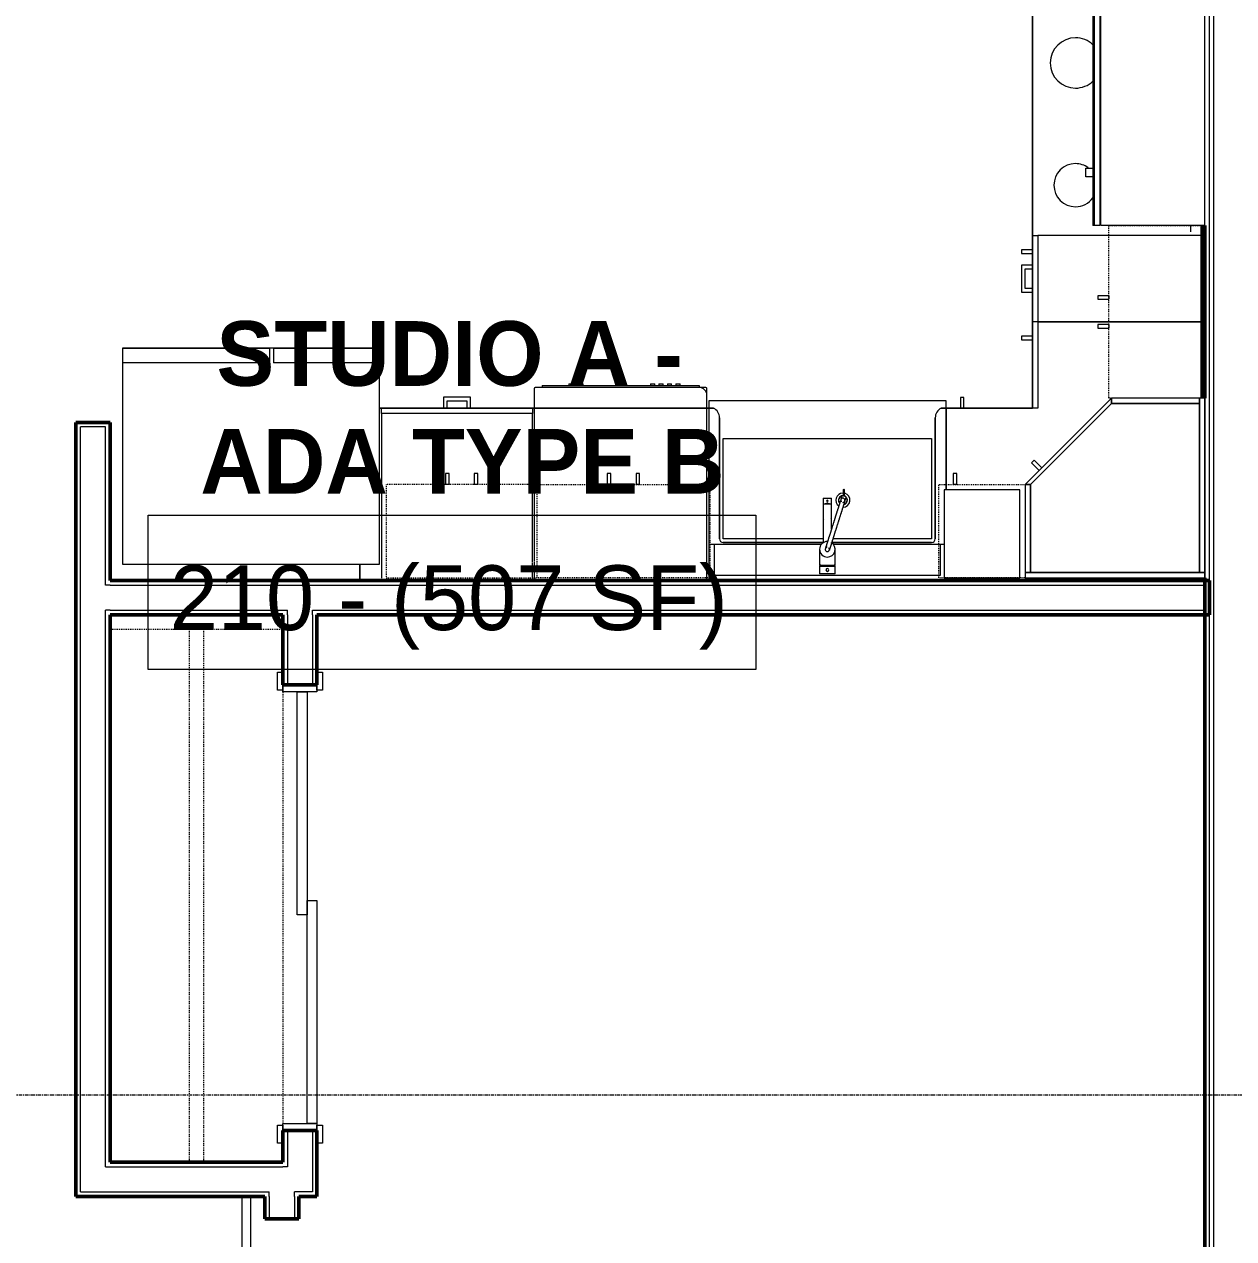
# Model space of a CAD drawing. Header units: inches. Extents: x -4218 to -1830, y 9767 to 12426.
# Drawn here: x -3103.9 to -2935.8, y 11827.2 to 11996.1 of the extents above; entities that cross this region are included whole.
import ezdxf

# ---------------------------------------------------------------- set-up
doc = ezdxf.new("R2010")
doc.units = ezdxf.units.IN
doc.header["$MEASUREMENT"] = 0
doc.linetypes.add('Dash', pattern=[0.25, 0.125, -0.125])
doc.linetypes.add('Grid Line 1_2_', pattern=[0.875, 0.5, -0.125, 0.125, -0.125])
for name, color, linetype, lineweight in [('0-1', 7, 'Continuous', 5), ('0-2', 252, 'Continuous', 9), ('A-AREA-IDEN', 2, 'Continuous', 9), ('A-DOOR-1', 10, 'Continuous', 9), ('A-DOOR-2', 50, 'Continuous', 20), ('A-DOOR-3', 7, 'Continuous', 50), ('A-DOOR-FRAM-1', 50, 'Continuous', 20), ('A-WALL-1', 7, 'Continuous', 50), ('A-WALL-2', 250, 'Continuous', 13), ('A-WALL-3', 253, 'Continuous', 9), ('A-WALL-4', 252, 'Continuous', 9), ('A-WALL-5', 254, 'Continuous', 9), ('A-WALL-7', 113, 'Continuous', 9), ('I-WALL-1', 7, 'Continuous', 50), ('P-SANR-FIXT-1', 10, 'Continuous', 9), ('P-SANR-FIXT-3', 252, 'Continuous', 9), ('Q-CASE', 31, 'Continuous', 9), ('Q-CASE-1', 253, 'Continuous', 9), ('Q-CASE-2', 252, 'Continuous', 9), ('Q-CASE-3', 10, 'Continuous', 9), ('Q-CASE-4', 10, 'Dash', 9), ('Q-CASE-5', 254, 'Continuous', 9), ('Q-CASE-HDLN-1', 10, 'Dash', 9), ('Q-SPCQ-1', 10, 'Continuous', 9), ('Q-SPCQ-2', 253, 'Continuous', 9), ('Q-SPCQ-3', 252, 'Continuous', 9), ('Q-SPCQ-4', 254, 'Continuous', 9), ('S-GRID-1', 1, 'Grid Line 1_2_', 9)]:
    doc.layers.add(name, color=color, linetype=linetype, lineweight=lineweight)
doc.styles.add('Century Gothic', font='ufonts.com_century-gothic.ttf', dxfattribs={"height": 9})
doc.styles.add('Century Gothic_B', font='GOTHICB.TTF', dxfattribs={"height": 9})

# ---------------------------------------------------------------- blocks, each defined once
blk = doc.blocks.new('SLIDING - FLUSH - 5-0 x 6-8-3203586-BACKGROUND - 2ND FLOOR')
at = {"layer": 'A-DOOR-1'}
for p, q in [((-32.75, 3.25), (-30.25, 3.25)), ((-32.75, 2.5), (-32.75, 3.25)), ((-30.25, 2.5), (-32.75, 2.5)), ((-30.25, 3.25), (-30.25, 2.5)), ((30.25, 3.25), (32.75, 3.25)), ((30.25, 2.5), (30.25, 3.25)), ((32.75, 2.5), (30.25, 2.5)), ((32.75, 3.25), (32.75, 2.5)), ((-32.75, -2.25), (-30.25, -2.25)), ((-32.75, -3), (-32.75, -2.25)), ((-30.25, -3), (-32.75, -3)), ((-30.25, -2.25), (-30.25, -3)), ((30.25, -2.25), (32.75, -2.25)), ((30.25, -3), (30.25, -2.25)), ((32.75, -3), (30.25, -3)), ((32.75, -2.25), (32.75, -3))]:
    blk.add_line(p, q, dxfattribs=at)
at = {"layer": 'A-DOOR-2'}
for p, q in [((-1, -0.88), (-1, 0.5)), ((-1, 0.5), (30, 0.5)), ((30, 0.5), (30, -0.88)), ((-30, -2.25), (-30, -0.88)), ((-30, -0.88), (1, -0.88)), ((30, -0.88), (-1, -0.88)), ((1, -0.88), (1, -2.25)), ((1, -2.25), (-30, -2.25))]:
    blk.add_line(p, q, dxfattribs=at)
at = {"layer": 'A-DOOR-FRAM-1'}
for p, q in [((-31, -2.25), (-31, 2.5)), ((-31, 2.5), (-30, 2.5)), ((-30, 2.5), (-30, -2.25)), ((30, 2.5), (31, 2.5)), ((30, -2.25), (30, 2.5)), ((31, 2.5), (31, -2.25)), ((-30, -2.25), (-31, -2.25)), ((31, -2.25), (30, -2.25))]:
    blk.add_line(p, q, dxfattribs=at)
blk = doc.blocks.new('Refrigerator_-_Side-by-Side_6047 - 36_ X 30_-345559-BACKGROUND - 2ND FLOOR')
at = {"layer": 'Q-SPCQ-1'}
for p, q in [((17.87, 14.42), (-17.88, 14.42)), ((-17.88, 14.42), (-17.88, -15.58)), ((17.87, -15.58), (17.87, 14.42)), ((-17.88, -13.58), (-3.13, -13.58)), ((-17.88, -13.58), (-17.88, -15.58)), ((-3.13, -15.58), (-3.13, -13.58)), ((-2.63, -13.58), (17.87, -13.58)), ((-2.63, -13.58), (-2.63, -15.58)), ((17.87, -15.58), (17.87, -13.58)), ((-17.88, -15.58), (17.87, -15.58)), ((-3.13, -15.58), (-17.88, -15.58)), ((17.87, -15.58), (-2.63, -15.58))]:
    blk.add_line(p, q, dxfattribs=at)
blk = doc.blocks.new('Range - 24_ x 30_-V14-BACKGROUND - 2ND FLOOR')
at = {"layer": 'Q-SPCQ-1'}
blk.add_line((29.12, 22), (30, 22), dxfattribs=at)
for centre, radius, start, end in [((6.5, 6), 3.5, 81.0228, 98.9772), ((6.5, 6), 3.5, 136.4272, 180), ((6.5, 6), 3.5, 360, 43.6191), ((23.5, 6), 3, 143.9133, 180), ((23.5, 6), 3, 360, 53.8773), ((6.5, 6), 3.5, 180, 0), ((23.5, 6), 3, 180, 360)]:
    blk.add_arc(centre, radius, start, end, dxfattribs=at)
blk = doc.blocks.new('Dishwasher_15404 - 34_ counter-V158-BACKGROUND - 2ND FLOOR')
at = {"layer": 'Q-SPCQ-1'}
for p, q in [((26.68, 0), (24, 0)), ((26.87, -22.93), (26.87, -0.2)), ((27.12, -1.09), (26.87, -1.09)), ((27.12, -1.09), (27.12, -22.91)), ((27.37, -4.82), (27.12, -4.82)), ((27.37, -4.82), (27.37, -5.81)), ((27.37, -5.81), (27.37, -6.79)), ((27.12, -6.79), (27.37, -6.79)), ((27.37, -16.15), (27.12, -16.15)), ((27.12, -16.74), (27.37, -16.74)), ((27.37, -16.15), (27.37, -16.74)), ((27.37, -17.33), (27.12, -17.33)), ((27.12, -17.92), (27.37, -17.92)), ((27.37, -18.51), (27.12, -18.51)), ((27.37, -17.33), (27.37, -17.92)), ((27.37, -18.51), (27.37, -19.1)), ((27.12, -19.1), (27.37, -19.1)), ((27.37, -19.69), (27.12, -19.69)), ((27.37, -19.69), (27.37, -20.28)), ((27.12, -20.28), (27.37, -20.28)), ((27.12, -22.91), (26.87, -22.91)), ((26.87, -23.8), (26.87, -22.93)), ((24, -24), (25.8, -24)), ((25.8, -24), (26.68, -24))]:
    blk.add_line(p, q, dxfattribs=at)
for centre, radius, start, end in [((26.68, -0.2), 0.197, 360, 90), ((26.68, -0.2), 0.197, 15, 90), ((25.8, -22.93), 1.07, 270, 0), ((26.68, -23.8), 0.197, 270, 0)]:
    blk.add_arc(centre, radius, start, end, dxfattribs=at)
at = {"layer": 'Q-SPCQ-2'}
for p, q in [((0.37, 0), (0, 0)), ((0, -24), (0.37, -24))]:
    blk.add_line(p, q, dxfattribs=at)
at = {"layer": 'Q-SPCQ-3'}
for p, q in [((2.55, 0), (0.37, 0)), ((24, 0), (2.64, 0)), ((0.37, -24), (5.07, -24)), ((5.1, -24), (6.45, -24)), ((6.47, -24), (24, -24))]:
    blk.add_line(p, q, dxfattribs=at)
at = {"layer": 'Q-SPCQ-4'}
blk.add_line((0, 0), (0, -24), dxfattribs=at)
blk = doc.blocks.new('BARN - FLUSH - 3-0 x 7-0 BARN DOOR-V30-BACKGROUND - 2ND FLOOR')
at = {"layer": 'A-DOOR-1'}
for p, q in [((21, 5.57), (-60, 5.57)), ((-60, 4.95), (-60, 5.57)), ((-56, 6), (-54.5, 6)), ((-56, 6), (-56, 5.67)), ((-56, 5.67), (-54.5, 5.67)), ((-54.5, 5.67), (-54.5, 6)), ((-23.5, 6), (-22, 6)), ((-23.5, 5.67), (-23.5, 6)), ((-23.5, 5.67), (-22, 5.67)), ((-22, 6), (-22, 5.67)), ((21, 5.57), (21, 4.95)), ((-60, 4.32), (-60, 4.95)), ((-60, 4.32), (21, 4.32)), ((-52, 4.07), (-26, 4.07)), ((21, 4.95), (21, 4.32))]:
    blk.add_line(p, q, dxfattribs=at)
at = {"layer": 'A-DOOR-3'}
for p, q in [((-57, 5.82), (-56, 5.82)), ((-57, 5.57), (-57, 5.82)), ((-54.5, 5.82), (-23.5, 5.82)), ((-22, 5.82), (-21, 5.82)), ((-21, 5.82), (-21, 5.57)), ((-57, 4.07), (-57, 4.32)), ((-52, 4.07), (-57, 4.07)), ((-52, 4.33), (-52, 4.07)), ((-26, 4.07), (-26, 4.32)), ((-21, 4.07), (-26, 4.07)), ((-21, 4.32), (-21, 4.07))]:
    blk.add_line(p, q, dxfattribs=at)
blk = doc.blocks.new('OD_CW_Closet - OD_CW_Closet-2472542-BACKGROUND - 2ND FLOOR')
at = {"layer": 'Q-CASE-HDLN-1'}
for p, q in [((0.74, -24), (0.74, 0)), ((0.74, 0), (74.9, 0)), ((74.9, 0), (74.9, -24)), ((0.74, -11), (74.9, -11)), ((0.74, -13), (74.9, -13)), ((74.9, -24), (0.74, -24))]:
    blk.add_line(p, q, dxfattribs=at)
blk = doc.blocks.new('30quot_MicrowaveVent_11166 - 70cm miele oven-2322118-BACKGROUND - 2ND FLOOR')
at = {"layer": 'Q-CASE-3'}
for p, q in [((-14.2, -14.49), (-14.2, 0)), ((15.68, 0), (-14.2, 0)), ((15.68, 0), (15.68, -14.49)), ((15.68, -14.49), (-14.2, -14.49)), ((-14.2, -14.61), (15.68, -14.61)), ((-14.2, -15.39), (-14.2, -14.61)), ((15.68, -14.61), (15.68, -15.39)), ((-14.2, -15.6), (-14.2, -15.39)), ((-14.2, -15.39), (15.68, -15.39)), ((-14.2, -15.6), (15.68, -15.6)), ((7.69, -16.55), (7.69, -15.63)), ((7.69, -16.6), (8.88, -16.6)), ((8.88, -15.63), (8.88, -16.55)), ((15.68, -15.39), (15.68, -15.6))]:
    blk.add_line(p, q, dxfattribs=at)
blk = doc.blocks.new('Single Door 1 Drawer 211 - 211 Base Cabinet Single Door1 Drawer 12_-2709705-BACKGROUND - 2ND FLOOR')
at = {"layer": 'Q-CASE-1'}
for p, q in [((-1.27, 24), (-1.76, 24)), ((-11.26, 0.37), (-11.26, 0)), ((0.74, 0), (0.74, 0.37))]:
    blk.add_line(p, q, dxfattribs=at)
at = {"layer": 'Q-CASE-2'}
for p, q in [((-11.26, 24), (0.74, 24)), ((-11.26, 23.25), (-11.26, 24)), ((-6.64, 24), (-7.14, 24)), ((-3.89, 24), (-3.39, 24)), ((-1.27, 24), (-1.76, 24)), ((0.74, 24), (0.74, 23.25)), ((0.74, 23.25), (-11.26, 23.25)), ((-11.26, 23.25), (-11.26, 0.37)), ((0.74, 0.37), (0.74, 23.25))]:
    blk.add_line(p, q, dxfattribs=at)
at = {"layer": 'Q-CASE-3'}
for p, q in [((-3.39, 25.5), (-7.14, 25.5)), ((-7.14, 25.5), (-7.14, 24)), ((-3.39, 24), (-3.39, 25.5)), ((-1.27, 25.5), (-1.76, 25.5)), ((-1.76, 25.5), (-1.76, 24)), ((-1.27, 24), (-1.27, 25.5)), ((-6.64, 24), (-6.64, 25)), ((-6.64, 25), (-3.89, 25)), ((-3.89, 25), (-3.89, 24))]:
    blk.add_line(p, q, dxfattribs=at)
at = {"layer": 'Q-CASE-5'}
blk.add_line((-11.26, 0), (0.74, 0), dxfattribs=at)
blk = doc.blocks.new('Base Cabinet Corner 197 - Base Cabinet Corner 197-V159-BACKGROUND - 2ND FLOOR')
at = {"layer": 'Q-CASE-1'}
for p, q in [((-22.89, 36), (-23.26, 36)), ((10.73, 24), (10.24, 24)), ((12.74, 0), (12.74, 0.37))]:
    blk.add_line(p, q, dxfattribs=at)
at = {"layer": 'Q-CASE-2'}
for p, q in [((0.74, 36), (-10.64, 36)), ((0.74, 23.25), (0.74, 36)), ((0.74, 24), (0.74, 36)), ((0.73, 33.51), (0.73, 34)), ((12.74, 24), (0.74, 24)), ((0.74, 23.25), (0.74, 24)), ((10.73, 24), (10.24, 24)), ((12.74, 0.37), (12.74, 24)), ((12.74, 23.25), (0.74, 23.25))]:
    blk.add_line(p, q, dxfattribs=at)
at = {"layer": 'Q-CASE-3'}
for p, q in [((2.23, 34), (0.74, 34)), ((2.23, 33.51), (2.23, 34)), ((0.74, 33.51), (2.23, 33.51)), ((10.73, 25.5), (10.24, 25.5)), ((10.24, 25.5), (10.24, 24)), ((10.73, 24), (10.73, 25.5))]:
    blk.add_line(p, q, dxfattribs=at)
at = {"layer": 'Q-CASE-5'}
for p, q in [((-23.26, 36), (-23.26, 0)), ((-23.26, 0), (-22.89, 0)), ((-22.89, 0), (2.11, 0)), ((2.11, 0), (12.74, 0))]:
    blk.add_line(p, q, dxfattribs=at)
blk = doc.blocks.new('Vanity Cabinet-Double Door - 33_-V18-BACKGROUND - 2ND FLOOR')
at = {"layer": 'Q-CASE-1'}
for p, q in [((-15.76, 0.38), (-15.76, 0)), ((-15.76, 0.38), (-15.76, 0)), ((17.24, 0), (17.24, 0.38)), ((17.24, 0), (17.24, 0.38))]:
    blk.add_line(p, q, dxfattribs=at)
at = {"layer": 'Q-CASE-2'}
for p, q in [((-15.76, 5.06), (-15.76, 0.38)), ((-15.76, 5.06), (-15.76, 0.38)), ((-15.01, 5.06), (-15.01, 0.75)), ((16.49, 0.75), (16.49, 5.06)), ((-15.01, 0.75), (16.49, 0.75))]:
    blk.add_line(p, q, dxfattribs=at)
at = {"layer": 'Q-CASE-5'}
blk.add_line((-15.76, 0), (17.24, 0), dxfattribs=at)
blk.add_line((-15.76, 0), (17.24, 0), dxfattribs=at)
blk.add_line((-15.76, 0), (17.24, 0), dxfattribs=at)
blk = doc.blocks.new('Base Cabinet 3 Drawer 230 - Base Cabinet 3 Drawer 230 21_-V32-BACKGROUND - 2ND FLOOR')
at = {"layer": 'Q-CASE-1'}
for p, q in [((-0.64, 24), (-1.14, 24)), ((2.11, 24), (2.61, 24)), ((-9.76, 0.31), (-9.76, 0.01)), ((11.24, 0), (11.24, 0.38))]:
    blk.add_line(p, q, dxfattribs=at)
at = {"layer": 'Q-CASE-2'}
for p, q in [((-9.76, 24), (11.24, 24)), ((-9.76, 23.25), (-9.76, 24)), ((-0.64, 24), (-1.14, 24)), ((2.11, 24), (2.61, 24)), ((11.24, 24), (11.24, 23.25)), ((11.24, 23.25), (-9.76, 23.25)), ((-9.76, 23.25), (-9.76, 0.38)), ((11.24, 2.61), (11.24, 23.25)), ((11.24, 0.38), (11.24, 2.52))]:
    blk.add_line(p, q, dxfattribs=at)
at = {"layer": 'Q-CASE-3'}
for p, q in [((2.61, 25.5), (-1.14, 25.5)), ((-1.14, 25.5), (-1.14, 24)), ((2.61, 24), (2.61, 25.5)), ((-0.64, 24), (-0.64, 25)), ((-0.64, 25), (2.11, 25)), ((2.11, 25), (2.11, 24))]:
    blk.add_line(p, q, dxfattribs=at)
at = {"layer": 'Q-CASE-5'}
for p, q in [((-0.64, 24), (-1.14, 24)), ((2.11, 24), (2.61, 24)), ((-9.76, 0), (11.24, 0))]:
    blk.add_line(p, q, dxfattribs=at)
blk = doc.blocks.new('308 - 308 x 24_-2727442-BACKGROUND - 2ND FLOOR')
at = {"layer": 'Q-CASE'}
for p, q in [((0, 25.19), (-12, 13.19)), ((-11.25, 13.19), (0, 24.44)), ((0, 24.44), (0, 25.19)), ((-12, 13.19), (-11.25, 13.19))]:
    blk.add_line(p, q, dxfattribs=at)
at = {"layer": 'Q-CASE-3'}
for p, q in [((0, 24.44), (-11.25, 13.19)), ((0, 25.19), (0, 24.44)), ((12.25, 25.19), (0, 25.19)), ((12.25, 24.44), (0, 24.44)), ((0, 24.44), (12.25, 24.44)), ((12.25, 24.44), (12.25, 25.19)), ((13, 25.19), (12.25, 25.19)), ((12.25, 25.19), (12.25, 0.94)), ((12.25, 0.94), (12.25, 24.44)), ((13, 0.94), (13, 25.19)), ((-10.76, 16.55), (-11.11, 16.2)), ((-11.11, 16.2), (-10.05, 15.14)), ((-9.7, 15.49), (-10.76, 16.55)), ((-12, 13.19), (-12, 0.94)), ((-11.25, 13.19), (-12, 13.19)), ((-11.25, 13.19), (-11.25, 0.94)), ((-11.25, 0.94), (-11.25, 13.19)), ((-12, 0.94), (-11.25, 0.94)), ((13, 0.94), (-12, 0.94)), ((-12, 0.94), (-12, 0.19)), ((-12, 0.19), (13, 0.19)), ((-11.25, 0.94), (12.25, 0.94)), ((12.25, 0.94), (13, 0.94)), ((13, 0.19), (13, 0.94))]:
    blk.add_line(p, q, dxfattribs=at)
blk = doc.blocks.new('300 Series Wall Hung Cabinet_302 - 24_ X 24_-2590484-BACKGROUND - 2ND FLOOR')
at = {"layer": 'Q-CASE-3'}
for p, q in [((-1.76, 14.69), (-2.25, 14.69)), ((-2.25, 14.69), (-2.25, 13.19)), ((-1.76, 13.19), (-1.76, 14.69)), ((2.24, 14.69), (1.75, 14.69)), ((1.75, 14.69), (1.75, 13.19)), ((2.24, 13.19), (2.24, 14.69)), ((-1.76, 13.19), (-2.25, 13.19)), ((2.24, 13.19), (1.75, 13.19))]:
    blk.add_line(p, q, dxfattribs=at)
at = {"layer": 'Q-CASE-4'}
for p, q in [((-12, 0.19), (-12, 13.19)), ((-12, 13.19), (12, 13.19)), ((12, 13.19), (12, 0.19)), ((12, 0.19), (-12, 0.19))]:
    blk.add_line(p, q, dxfattribs=at)
blk = doc.blocks.new('300 Series Wall Hung Cabinet_301 - 12_ x 24_-2730234-BACKGROUND - 2ND FLOOR')
at = {"layer": 'Q-CASE-3'}
for p, q in [((-3.51, 14.69), (-4, 14.69)), ((-4, 14.69), (-4, 13.19)), ((-3.51, 13.19), (-3.51, 14.69)), ((5.25, 12.44), (-5.25, 12.44)), ((-5.25, 12.44), (-5.25, 0.19)), ((-3.51, 13.19), (-4, 13.19)), ((5.25, 0.19), (5.25, 12.44)), ((-5.25, 0.19), (5.25, 0.19))]:
    blk.add_line(p, q, dxfattribs=at)
at = {"layer": 'Q-CASE-4'}
for p, q in [((-6, 0.19), (-6, 13.19)), ((-6, 13.19), (6, 13.19)), ((6, 13.19), (6, 0.19)), ((6, 0.19), (-6, 0.19))]:
    blk.add_line(p, q, dxfattribs=at)
blk = doc.blocks.new('kitchen_faucet_14143 - kitchen_faucet_14143-V74-BACKGROUND - 2ND FLOOR')
at = {"layer": 'P-SANR-FIXT-1'}
for p, q in [((-7.58, 2.4), (-8.24, 2.4)), ((-8.24, 2.2), (-7.58, 2.2)), ((-6.99, 1.91), (-7.41, 2.04)), ((-7.23, 2.59), (-6.81, 2.46)), ((-6.3, 0.57), (-7.09, 0.57)), ((-7.09, -0.57), (-7.09, 0.57)), ((-2.83, 0.59), (-6.3, 0.59)), ((-6.3, 0.51), (-6.3, 0.59)), ((-6.3, 0.42), (-6.3, 0.5)), ((-6.3, 0.3), (-6.3, 0.4)), ((-6.3, 0.29), (-6.3, 0.15)), ((-6.3, 0.15), (-6.3, 0.29)), ((-6.3, 0.15), (-6.3, -0.15)), ((-6.3, -0.15), (-6.3, 0.15)), ((-3.97, 0.59), (-4.89, 0.59)), ((-0.9, 0.59), (-0.94, 0.59)), ((2.26, 1.08), (0, 1.08)), ((2.34, 1.02), (2.1, 1.02)), ((2.26, 1.08), (2.26, -1.08)), ((3.44, 1.08), (2.34, 1.08)), ((2.34, -1.08), (2.34, 1.08)), ((3.44, 1.08), (3.44, -1.08)), ((-7.09, -0.57), (-6.3, -0.57)), ((-6.3, -0.15), (-6.3, -0.29)), ((-6.3, -0.29), (-6.3, -0.15)), ((-6.3, -0.4), (-6.3, -0.3)), ((-6.3, -0.5), (-6.3, -0.42)), ((-6.3, -0.59), (-6.3, -0.57)), ((-6.3, -0.59), (-0.9, -0.59)), ((-4.89, -0.59), (-3.97, -0.59)), ((0, -1.08), (2.26, -1.08)), ((2.1, -1.02), (2.34, -1.02)), ((2.34, -1.08), (3.44, -1.08))]:
    blk.add_line(p, q, dxfattribs=at)
at = {"layer": 'P-SANR-FIXT-1', "flags": 128}
for points in [[(-6.52, 2.15), (-6.53, 2.23), (-6.56, 2.3), (-6.61, 2.36), (-6.67, 2.41), (-6.74, 2.44), (-6.82, 2.45), (-6.9, 2.44), (-6.97, 2.41), (-7.03, 2.36), (-7.08, 2.3), (-7.1, 2.23), (-7.11, 2.15)], [(-7.11, 2.15), (-7.1, 2.08), (-7.08, 2), (-7.03, 1.94), (-6.97, 1.9), (-6.9, 1.87), (-6.82, 1.86), (-6.74, 1.87), (-6.67, 1.9), (-6.61, 1.94)], [(-6.91, 1.87), (-6.91, 1.87), (-6.91, 1.87), (-6.9, 1.87), (-6.9, 1.87), (-6.9, 1.87), (-6.89, 1.87), (-6.89, 1.86), (-6.88, 1.86), (-6.88, 1.86), (-6.87, 1.86), (-6.86, 1.86), (-6.71, 1.81), (-6.69, 1.8), (-6.68, 1.8), (-6.51, 1.75), (-6.49, 1.74), (-6.46, 1.73), (-6.43, 1.72), (-6.41, 1.71), (-6.38, 1.7), (-6.35, 1.69), (-6.32, 1.68), (-6.29, 1.67), (-6.26, 1.66), (-6.22, 1.65), (-6.19, 1.64), (-6.16, 1.63), (-6.12, 1.62), (-6.09, 1.61), (-6.05, 1.6), (-6.01, 1.59), (-5.98, 1.58), (-5.94, 1.56), (-5.9, 1.55), (-5.86, 1.54), (-5.82, 1.53), (-5.78, 1.51), (-5.74, 1.5), (-5.69, 1.49), (-5.65, 1.47), (-5.61, 1.46), (-5.56, 1.45), (-5.52, 1.43), (-5.47, 1.42), (-5.42, 1.4), (-5.38, 1.39), (-5.33, 1.37), (-5.28, 1.36), (-5.23, 1.34), (-5.18, 1.33), (-4.48, 1.1), (-4.42, 1.09), (-4.36, 1.07), (-4.31, 1.05), (-4.25, 1.03), (-4.19, 1.01), (-4.13, 0.99), (-4.07, 0.98), (-4.02, 0.96), (-3.96, 0.94), (-3.9, 0.92), (-3.84, 0.9), (-3.78, 0.88), (-3.72, 0.86), (-3.66, 0.85), (-3.6, 0.83), (-3.54, 0.81), (-3.48, 0.79), (-3.42, 0.77), (-3.36, 0.75), (-3.3, 0.73), (-3.24, 0.71), (-3.18, 0.69), (-3.12, 0.68), (-3.06, 0.66), (-3, 0.64), (-2.94, 0.62), (-2.88, 0.6), (-2.83, 0.58), (-2.77, 0.56), (-2.71, 0.55), (-2.65, 0.53), (-2.03, 0.33), (-1.98, 0.32), (-1.93, 0.3), (-1.88, 0.28), (-1.83, 0.27), (-1.78, 0.25), (-1.54, 0.18), (-1.49, 0.16), (-1.45, 0.15), (-1.4, 0.13), (-1.36, 0.12), (-1.31, 0.1), (-1.27, 0.09), (-1.23, 0.08), (-1.18, 0.06), (-1.14, 0.05), (-1.1, 0.04), (-1.06, 0.03), (-1.03, 0.01), (-0.99, 0), (-0.95, -0.01), (-0.91, -0.02), (-0.88, -0.03), (-0.84, -0.04), (-0.81, -0.05), (-0.77, -0.07), (-0.74, -0.08), (-0.71, -0.09), (-0.68, -0.1), (-0.65, -0.11), (-0.62, -0.11), (-0.59, -0.12), (-0.56, -0.13), (-0.53, -0.14), (-0.51, -0.15), (-0.48, -0.16), (-0.45, -0.17), (-0.43, -0.17), (-0.41, -0.18), (-0.38, -0.19), (-0.36, -0.2), (-0.34, -0.2), (-0.32, -0.21), (-0.3, -0.21), (-0.28, -0.22), (-0.26, -0.23), (-0.25, -0.23), (-0.23, -0.24), (-0.21, -0.24), (-0.2, -0.25), (-0.18, -0.25), (-0.17, -0.26), (-0.16, -0.26), (-0.15, -0.26), (-0.14, -0.27), (-0.13, -0.27), (-0.12, -0.27), (-0.11, -0.28), (-0.1, -0.28), (-0.09, -0.28), (-0.09, -0.28), (-0.08, -0.28), (-0.08, -0.29), (-0.07, -0.29), (-0.07, -0.29), (-0.07, -0.29), (-0.07, -0.29), (-0.06, -0.29)], [(-6.73, 2.43), (-6.73, 2.43), (-6.73, 2.43), (-6.73, 2.43), (-6.72, 2.43), (-6.72, 2.43), (-6.72, 2.43), (-6.71, 2.43), (-6.71, 2.43), (-6.7, 2.42), (-6.69, 2.42), (-6.68, 2.42), (-6.53, 2.37), (-6.52, 2.37), (-6.5, 2.36), (-6.48, 2.35), (-6.46, 2.35), (-6.44, 2.34), (-6.42, 2.33), (-6.39, 2.33), (-6.37, 2.32), (-6.34, 2.31), (-6.32, 2.3), (-6.29, 2.3), (-6.27, 2.29), (-6.24, 2.28), (-6.21, 2.27), (-6.18, 2.26), (-6.15, 2.25), (-6.12, 2.24), (-6.09, 2.23), (-6.06, 2.22), (-6.03, 2.21), (-5.99, 2.2), (-5.96, 2.19), (-5.92, 2.18), (-5.89, 2.17), (-5.85, 2.16), (-5.81, 2.14), (-5.78, 2.13), (-5.74, 2.12), (-5.7, 2.11), (-5.66, 2.1), (-5.62, 2.08), (-5.58, 2.07), (-5.53, 2.06), (-5.49, 2.04), (-5.45, 2.03), (-5.4, 2.01), (-5.36, 2), (-5.31, 1.99), (-5.27, 1.97), (-5.22, 1.96), (-5.17, 1.94), (-5.12, 1.93), (-5.07, 1.91), (-5.02, 1.9), (-4.97, 1.88), (-4.92, 1.86), (-4.87, 1.85), (-4.82, 1.83), (-4.77, 1.81), (-4.71, 1.8), (-4.66, 1.78), (-4.61, 1.76), (-4.55, 1.75), (-4.5, 1.73), (-4.44, 1.71), (-4.39, 1.69), (-4.33, 1.68), (-4.27, 1.66), (-4.22, 1.64), (-4.16, 1.62), (-4.1, 1.6), (-4.04, 1.59), (-3.99, 1.57), (-3.93, 1.55), (-3.87, 1.53), (-3.81, 1.51), (-3.75, 1.49), (-3.69, 1.47), (-3.63, 1.46), (-3.57, 1.44), (-3.51, 1.42), (-3.45, 1.4), (-3.39, 1.38), (-3.33, 1.36), (-3.27, 1.34), (-3.21, 1.32), (-3.15, 1.31), (-3.09, 1.29), (-3.03, 1.27), (-2.97, 1.25), (-2.92, 1.23), (-2.86, 1.21), (-2.8, 1.19), (-2.74, 1.17), (-2.68, 1.16), (-2.62, 1.14), (-2.56, 1.12), (-2.51, 1.1), (-1.88, 0.9), (-1.83, 0.89), (-1.78, 0.87), (-1.73, 0.85), (-1.67, 0.84), (-1.62, 0.82), (-1.4, 0.75), (-1.35, 0.74), (-1.3, 0.72), (-1.26, 0.71), (-1.21, 0.69), (-1.17, 0.68), (-1.12, 0.66), (-1.08, 0.65), (-1.04, 0.64), (-1, 0.62), (-0.96, 0.61), (-0.92, 0.6), (-0.88, 0.59), (-0.84, 0.57), (-0.8, 0.56), (-0.76, 0.55), (-0.73, 0.54), (-0.69, 0.53), (-0.66, 0.52), (-0.62, 0.51), (-0.59, 0.5), (-0.56, 0.49), (-0.52, 0.47), (-0.49, 0.47), (-0.46, 0.46), (-0.43, 0.45), (-0.4, 0.44), (-0.38, 0.43), (-0.35, 0.42), (-0.32, 0.41), (-0.3, 0.4), (-0.27, 0.4), (-0.25, 0.39), (-0.22, 0.38), (-0.2, 0.37), (-0.18, 0.37), (-0.16, 0.36), (-0.14, 0.35), (-0.12, 0.35), (-0.1, 0.34), (-0.08, 0.34), (-0.06, 0.33), (-0.05, 0.32), (-0.03, 0.32), (-0.02, 0.32), (0, 0.31), (0.01, 0.31), (0.02, 0.3), (0.03, 0.3), (0.04, 0.3), (0.05, 0.29), (0.06, 0.29), (0.07, 0.29), (0.08, 0.28), (0.09, 0.28), (0.09, 0.28), (0.1, 0.28), (0.1, 0.28), (0.11, 0.28), (0.11, 0.28), (0.11, 0.27), (0.11, 0.27), (0.11, 0.27)], [(0.27, -0.18), (0.3, -0.11), (0.32, -0.03), (0.31, 0.04), (0.29, 0.12), (0.25, 0.18), (0.19, 0.23), (0.13, 0.27), (0.05, 0.29), (-0.03, 0.28), (-0.1, 0.26), (-0.17, 0.22), (-0.22, 0.16)], [(-0.27, -0.01), (-0.27, -0.06), (-0.24, -0.13), (-0.2, -0.2), (-0.15, -0.25), (-0.08, -0.28), (0, -0.3), (0.08, -0.3), (0.15, -0.28), (0.21, -0.23), (0.27, -0.18)]]:
    blk.add_lwpolyline(points, dxfattribs=at)
at = {"layer": 'P-SANR-FIXT-1'}
for centre, radius, start, end in [((-6.83, 2.16), 0.984, 176.3754, 180), ((-6.83, 2.16), 0.984, 180, 325.3711), ((-6.83, 2.16), 0.984, 0, 165), ((-6.83, 2.16), 0.63, 10.3084, 180), ((-6.83, 2.16), 0.63, 180, 315), ((-6.83, 2.16), 0.591, 132.8835, 180), ((-6.83, 2.16), 0.591, 180, 191.3603), ((-6.83, 2.16), 0.591, 191.3603, 312.7731), ((-6.83, 2.16), 0.591, 14.7648, 132.8835), ((-6.69, 0), 0.118, 0, 180), ((0, 0), 1.08, 177.6189, 180), ((0, 0), 1.08, 0, 147.4712), ((2.88, 0), 0.197, 360, 180), ((-6.69, 0), 0.118, 180, 360), ((0, 0), 1.08, 180, 360), ((2.88, 0), 0.197, 180, 360)]:
    blk.add_arc(centre, radius, start, end, dxfattribs=at)
for centre, major_axis, ratio, start_param, end_param in [((-8.24, 2.3), (0, 0.0984), 0.984808, 4.712389, 7.853982), ((-8.24, 2.3), (0, 0.0984), 0.984808, 1.570796, 4.712389), ((-3.97, 0), (0, 0.591), 0.906308, 6.021386, 6.806784), ((-3.97, 0), (0, 0.591), 0.906308, 2.617994, 3.403392)]:
    blk.add_ellipse(centre, major_axis=major_axis, ratio=ratio, start_param=start_param, end_param=end_param, dxfattribs=at)
blk = doc.blocks.new('Stainless Steel Farmhous Kitchen Sink - Stainless Steel Farmhous Kitchen Sink-V71-BACKGROUND - 2ND FLOOR')
at = {"layer": 'P-SANR-FIXT-1'}
for p, q in [((-33, 22.2), (-33, 21.19)), ((0, 22.2), (-33, 22.2)), ((0, 21.19), (0, 22.2)), ((-31, 3), (-31, 16.96)), ((-31, 16.96), (-2, 16.96)), ((-2, 16.96), (-2, 3)), ((-17.09, 3), (-31, 3)), ((-2, 3), (-15.75, 3))]:
    blk.add_line(p, q, dxfattribs=at)
at = {"layer": 'P-SANR-FIXT-3'}
for p, q in [((-33, 21.19), (-33, 2.32)), ((0, 9.81), (0, 21.19)), ((-33, 2.25), (-17.32, 2.25)), ((-15.68, 2.25), (-0.25, 2.25))]:
    blk.add_line(p, q, dxfattribs=at)
blk = doc.blocks.new('300 Series Wall Hung Cabinet_302 - 21_ X 24_-2838280-BACKGROUND - 2ND FLOOR')
at = {"layer": 'Q-CASE-3'}
for p, q in [((-2.25, -13.19), (-1.76, -13.19)), ((-2.25, -13.19), (-2.25, -14.69)), ((-1.76, -14.69), (-1.76, -13.19)), ((1.75, -13.19), (2.24, -13.19)), ((1.75, -13.19), (1.75, -14.69)), ((2.24, -14.69), (2.24, -13.19)), ((-2.25, -14.69), (-1.76, -14.69)), ((1.75, -14.69), (2.24, -14.69))]:
    blk.add_line(p, q, dxfattribs=at)
at = {"layer": 'Q-CASE-4'}
for p, q in [((10.5, -0.19), (-10.5, -0.19)), ((-10.5, -0.19), (-10.5, -13.19)), ((10.5, -13.19), (10.5, -0.19)), ((-10.5, -13.19), (10.5, -13.19))]:
    blk.add_line(p, q, dxfattribs=at)
blk = doc.blocks.new('CTR - 1st Phase - Unit Layouts_rvt-1-BACKGROUND - 2ND FLOOR')
at = {"layer": 'A-WALL-1'}
for p, q in [((-2940.15, 11968.13), (-2940.15, 11944.13)), ((-2939.77, 11944.13), (-2939.77, 11968.13)), ((-3096.75, 11940.76), (-3096.75, 11837.85)), ((-3096.12, 11940.76), (-3096.75, 11940.76)), ((-3092.62, 11940.76), (-3096.12, 11940.76)), ((-3092, 11940.76), (-3092.62, 11940.76)), ((-3092, 11918.75), (-3092, 11940.76)), ((-2939.15, 11918.75), (-3092, 11918.75)), ((-2939.15, 11918.13), (-2939.15, 11918.75)), ((-2939.15, 11914.63), (-2939.15, 11918.13)), ((-3092, 11914), (-3067.98, 11914)), ((-3092, 11837.85), (-3092, 11914)), ((-3067.98, 11914), (-3067.98, 11904.26)), ((-3063.23, 11904.26), (-3063.23, 11914)), ((-3063.23, 11914), (-2939.15, 11914)), ((-2939.15, 11914), (-2939.15, 11914.63)), ((-3067.98, 11904.26), (-3063.23, 11904.26)), ((-3063.23, 11842.26), (-3067.98, 11842.26)), ((-3067.98, 11842.26), (-3067.98, 11837.85)), ((-3063.23, 11833.1), (-3063.23, 11842.26)), ((-3096.75, 11837.85), (-3096.75, 11833.73)), ((-3067.98, 11837.85), (-3092, 11837.85)), ((-3096.75, 11833.73), (-3096.75, 11833.1)), ((-3096.75, 11833.1), (-3070.5, 11833.1)), ((-3070.5, 11833.1), (-3070.5, 11830)), ((-3065.75, 11830), (-3065.75, 11833.1)), ((-3065.75, 11833.1), (-3063.85, 11833.1)), ((-3063.85, 11833.1), (-3063.23, 11833.1)), ((-3070.5, 11830), (-3065.75, 11830))]:
    blk.add_line(p, q, dxfattribs=at)
at = {"layer": 'A-WALL-2'}
for p, q in [((-3096.12, 11837.85), (-3096.12, 11940.14)), ((-3092.62, 11940.14), (-3096.12, 11940.14)), ((-3092.62, 11918.13), (-3092.62, 11940.14)), ((-3092, 11918.13), (-3092.62, 11918.13)), ((-3092, 11918.13), (-2939.77, 11918.13)), ((-2939.77, 11914.63), (-2939.77, 11918.13)), ((-3092, 11914.63), (-3092.62, 11914.63)), ((-3092.62, 11837.85), (-3092.62, 11914.63)), ((-3092, 11914.63), (-3067.35, 11914.63)), ((-3067.35, 11914), (-3067.35, 11914.63)), ((-3067.35, 11914), (-3067.35, 11904.26)), ((-3063.85, 11914), (-3063.85, 11914.63)), ((-3063.85, 11914.63), (-2939.77, 11914.63)), ((-3063.85, 11914), (-3063.85, 11904.26)), ((-3067.35, 11842.26), (-3067.35, 11837.23)), ((-3063.85, 11842.26), (-3063.85, 11833.73)), ((-3096.12, 11837.23), (-3096.12, 11837.85)), ((-3092.62, 11837.23), (-3092.62, 11837.85)), ((-3096.12, 11833.73), (-3096.12, 11837.23)), ((-3092.62, 11837.23), (-3067.98, 11837.23)), ((-3067.35, 11837.23), (-3067.98, 11837.23)), ((-3096.12, 11833.73), (-3069.87, 11833.73)), ((-3069.87, 11833.1), (-3069.87, 11833.73)), ((-3069.87, 11833.1), (-3069.87, 11830)), ((-3066.37, 11833.1), (-3066.37, 11833.73)), ((-3063.85, 11833.73), (-3066.37, 11833.73)), ((-3066.37, 11833.1), (-3066.37, 11830))]:
    blk.add_line(p, q, dxfattribs=at)
at = {"layer": 'A-WALL-3'}
blk.add_line((-2939.77, 11944.13), (-2939.77, 11968.13), dxfattribs=at)
at = {"layer": 'A-WALL-4'}
blk.add_line((-2940.15, 11968.13), (-2940.15, 11944.13), dxfattribs=at)
at = {"layer": 'A-WALL-5'}
blk.add_line((-2939.77, 11919.13), (-2939.77, 11944.13), dxfattribs=at)
at = {"layer": 'A-WALL-7'}
for p, q in [((-2963.77, 12073.01), (-2963.77, 11942.75)), ((-2963.77, 11942.75), (-2963.77, 12073.01)), ((-2939.77, 11944.13), (-2939.77, 11968.13)), ((-2939.77, 11968.13), (-2939.77, 11944.13)), ((-2939.77, 11919.13), (-2939.77, 11944.13)), ((-2939.77, 11944.13), (-2939.77, 11919.13)), ((-3008.1, 11942.75), (-3054.52, 11942.75)), ((-3054.52, 11942.75), (-3008.1, 11942.75)), ((-2963.77, 11942.75), (-2976.45, 11942.75)), ((-2976.45, 11942.75), (-2963.77, 11942.75)), ((-3007.27, 11924.56), (-3007.27, 11941.41)), ((-3007.27, 11941.41), (-3007.27, 11924.56)), ((-2977.27, 11941.41), (-2977.27, 11924.56)), ((-2977.27, 11924.56), (-2977.27, 11941.41)), ((-2992.86, 11924.06), (-3006.77, 11924.06)), ((-3006.77, 11924.06), (-2992.86, 11924.06)), ((-2977.77, 11924.06), (-2991.68, 11924.06)), ((-2991.68, 11924.06), (-2977.77, 11924.06)), ((-3057.25, 11921.06), (-3057.25, 11919.13)), ((-3057.25, 11919.13), (-3057.25, 11921.06)), ((-3057.25, 11919.13), (-3057.25, 11918.75)), ((-3057.25, 11918.75), (-3057.25, 11919.13)), ((-3057.25, 11918.75), (-2939.77, 11918.75)), ((-2939.77, 11918.75), (-3057.25, 11918.75)), ((-2939.77, 11918.75), (-2939.77, 11919.13)), ((-2939.77, 11919.13), (-2939.77, 11918.75))]:
    blk.add_line(p, q, dxfattribs=at)
for centre, radius, start, end in [((-3008.77, 11941.41), 1.5, 0, 63.3485), ((-3008.77, 11941.41), 1.5, 0, 63.3485), ((-2975.77, 11941.41), 1.5, 116.6515, 180), ((-2975.77, 11941.41), 1.5, 116.6515, 180), ((-3006.77, 11924.56), 0.5, 180, 270), ((-3006.77, 11924.56), 0.5, 180, 270), ((-2977.77, 11924.56), 0.5, 270, 360), ((-2977.77, 11924.56), 0.5, 270, 0)]:
    blk.add_arc(centre, radius, start, end, dxfattribs=at)
at = {"layer": '0-2'}
for name, p, rotation in [('30quot_MicrowaveVent_11166 - 70cm miele oven-2322118-BACKGROUND - 2ND FLOOR', (-2939.77, 11983.8), 270.0000000000297), ('Range - 24_ x 30_-V14-BACKGROUND - 2ND FLOOR', (-2963.77, 11997.25), 270.0000000000002), ('300 Series Wall Hung Cabinet_302 - 24_ X 24_-2590484-BACKGROUND - 2ND FLOOR', (-2939.96, 11956.13), 90.00000000002815), ('Single Door 1 Drawer 211 - 211 Base Cabinet Single Door1 Drawer 12_-2709705-BACKGROUND - 2ND FLOOR', (-2939.77, 11966.01), 90.0000000000739), ('Base Cabinet Corner 197 - Base Cabinet Corner 197-V159-BACKGROUND - 2ND FLOOR', (-2939.77, 11942.01), 90.00000000007451), ('Refrigerator_-_Side-by-Side_6047 - 36_ X 30_-345559-BACKGROUND - 2ND FLOOR', (-3072.4, 11935.48), 180), ('Dishwasher_15404 - 34_ counter-V158-BACKGROUND - 2ND FLOOR', (-3033.02, 11918.75), 89.99999999998786), ('300 Series Wall Hung Cabinet_302 - 21_ X 24_-2838280-BACKGROUND - 2ND FLOOR', (-3043.12, 11918.94), 180), ('kitchen_faucet_14143 - kitchen_faucet_14143-V74-BACKGROUND - 2ND FLOOR', (-2992.27, 11923.11), 270.0000000000719), ('OD_CW_Closet - OD_CW_Closet-2472542-BACKGROUND - 2ND FLOOR', (-3068, 11912.75), 270.0000000000385), ('SLIDING - FLUSH - 5-0 x 6-8-3203586-BACKGROUND - 2ND FLOOR', (-3065.48, 11873.26), 89.99999999999748), ('BARN - FLUSH - 3-0 x 7-0 BARN DOOR-V30-BACKGROUND - 2ND FLOOR', (-3068.12, 11812), 90.00000000002028)]:
    blk.add_blockref(name, p, dxfattribs=dict(at, rotation=rotation))
for name, p in [('Base Cabinet 3 Drawer 230 - Base Cabinet 3 Drawer 230 21_-V32-BACKGROUND - 2ND FLOOR', (-3044.51, 11918.75)), ('308 - 308 x 24_-2727442-BACKGROUND - 2ND FLOOR', (-2952.77, 11918.94)), ('Stainless Steel Farmhous Kitchen Sink - Stainless Steel Farmhous Kitchen Sink-V71-BACKGROUND - 2ND FLOOR', (-2975.77, 11921.56)), ('300 Series Wall Hung Cabinet_302 - 24_ X 24_-2590484-BACKGROUND - 2ND FLOOR', (-3020.62, 11918.94)), ('300 Series Wall Hung Cabinet_301 - 12_ x 24_-2730234-BACKGROUND - 2ND FLOOR', (-2970.77, 11918.94)), ('Vanity Cabinet-Double Door - 33_-V18-BACKGROUND - 2ND FLOOR', (-2993.01, 11918.75))]:
    blk.add_blockref(name, p, dxfattribs=at)
blk = doc.blocks.new('CTR - 1st Phase - Common Walls_rvt-1-BACKGROUND - 2ND FLOOR')
at = {"layer": 'A-WALL-2'}
for p, q in [((-2939.15, 11725.36), (-2939.15, 12110.34)), ((-2938.52, 11725.36), (-2938.52, 12110.34))]:
    blk.add_line(p, q, dxfattribs=at)
at = {"layer": 'I-WALL-1'}
for p, q in [((-2939.77, 11968.13), (-2939.77, 11944.13)), ((-2939.77, 11919.13), (-2939.77, 11725.36))]:
    blk.add_line(p, q, dxfattribs=at)

msp = doc.modelspace()

# ---------------------------------------------------------------- linework, layer by layer
at = {"layer": 'A-AREA-IDEN', "flags": 128}
msp.add_lwpolyline([(-3086.7, 11927.87), (-3002.2, 11927.87), (-3002.2, 11906.38), (-3086.7, 11906.38)], close=True, dxfattribs=at)
at = {"layer": 'S-GRID-1'}
msp.add_line((-1830.2, 11847.19), (-4168.71, 11847.19), dxfattribs=at)

# ---------------------------------------------------------------- block references
at = {"layer": '0-1'}
for name in ['CTR - 1st Phase - Unit Layouts_rvt-1-BACKGROUND - 2ND FLOOR', 'CTR - 1st Phase - Common Walls_rvt-1-BACKGROUND - 2ND FLOOR']:
    msp.add_blockref(name, (0, 0), dxfattribs=at)

# ---------------------------------------------------------------- texts
at = {"layer": 'A-AREA-IDEN', "char_height": 9, "attachment_point": 1}
for s, insert, width, style in [('STUDIO A -', (-3077.2, 11954.84), 79.083, 'Century Gothic_B'), ('ADA TYPE B', (-3079.45, 11939.84), 84.537, 'Century Gothic_B'), ('210 - (507 SF)', (-3083.7, 11920.87), 94.839, 'Century Gothic')]:
    msp.add_mtext(s, dxfattribs=dict(at, insert=insert, width=width, style=style))

doc.saveas('drawing.dxf')
